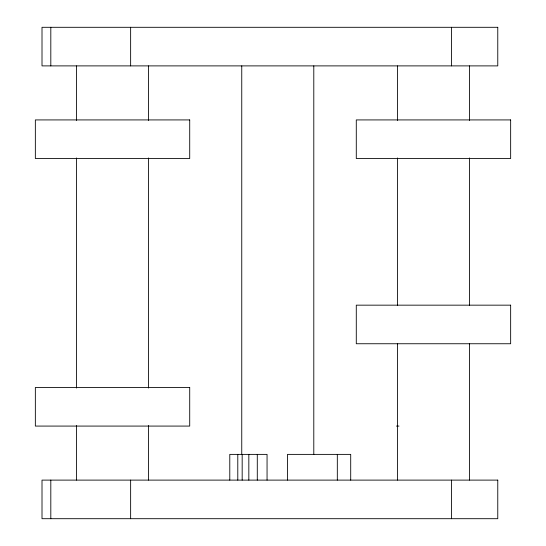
<?xml version="1.0" encoding="UTF-8"?>
<svg xmlns="http://www.w3.org/2000/svg" width="546" height="546" viewBox="0 0 546 546"><rect width="100%" height="100%" fill="white"/><g stroke="black" fill="none" stroke-linecap="round" stroke-linejoin="round"><path stroke-width="0.82" d="M396.437 426.078L398.99 426.078M469.485 65.889L469.485 120.441M469.485 157.937L469.485 305.385M469.485 343.741L469.485 480.111M451.576 27.3L451.576 65.889M451.576 480.111L451.576 518.7M397.447 65.889L397.447 120.441M397.447 157.937L397.447 305.385M397.447 343.741L397.447 480.111M350.709 480.111L350.709 454.381L287.483 454.381L287.483 480.111M337.319 454.381L337.319 480.111M313.793 65.889L313.793 454.538M267.055 480.111L267.055 454.381L229.784 454.381L229.784 480.111M257.289 454.381L257.289 480.111M248.833 454.381L248.833 480.111M242.171 454.381L242.171 480.111M241.755 65.889L241.755 454.538M237.79 454.381L237.79 480.111M148.553 65.889L148.553 120.441M148.553 157.937L148.553 388.063M148.553 425.559L148.553 480.111M130.637 27.3L130.637 65.889M130.637 480.111L130.637 518.7M76.515 65.889L76.515 120.441M76.515 157.937L76.515 388.063M76.515 425.559L76.515 480.111M50.812 27.3L50.812 65.889M50.812 480.111L50.812 518.7M497.768 27.3L42.008 27.3L42.008 65.889L497.768 65.889L497.768 27.3M189.715 119.922L35.347 119.922L35.347 158.511L189.715 158.511L189.715 119.922M510.653 119.922L356.285 119.922L356.285 158.511L510.653 158.511L510.653 119.922M510.653 305.159L356.285 305.159L356.285 343.748L510.653 343.748L510.653 305.159M189.715 387.489L35.347 387.489L35.347 426.078L189.715 426.078L189.715 387.489M497.768 480.111L42.008 480.111L42.008 518.7L497.768 518.7L497.768 480.111"/></g></svg>
